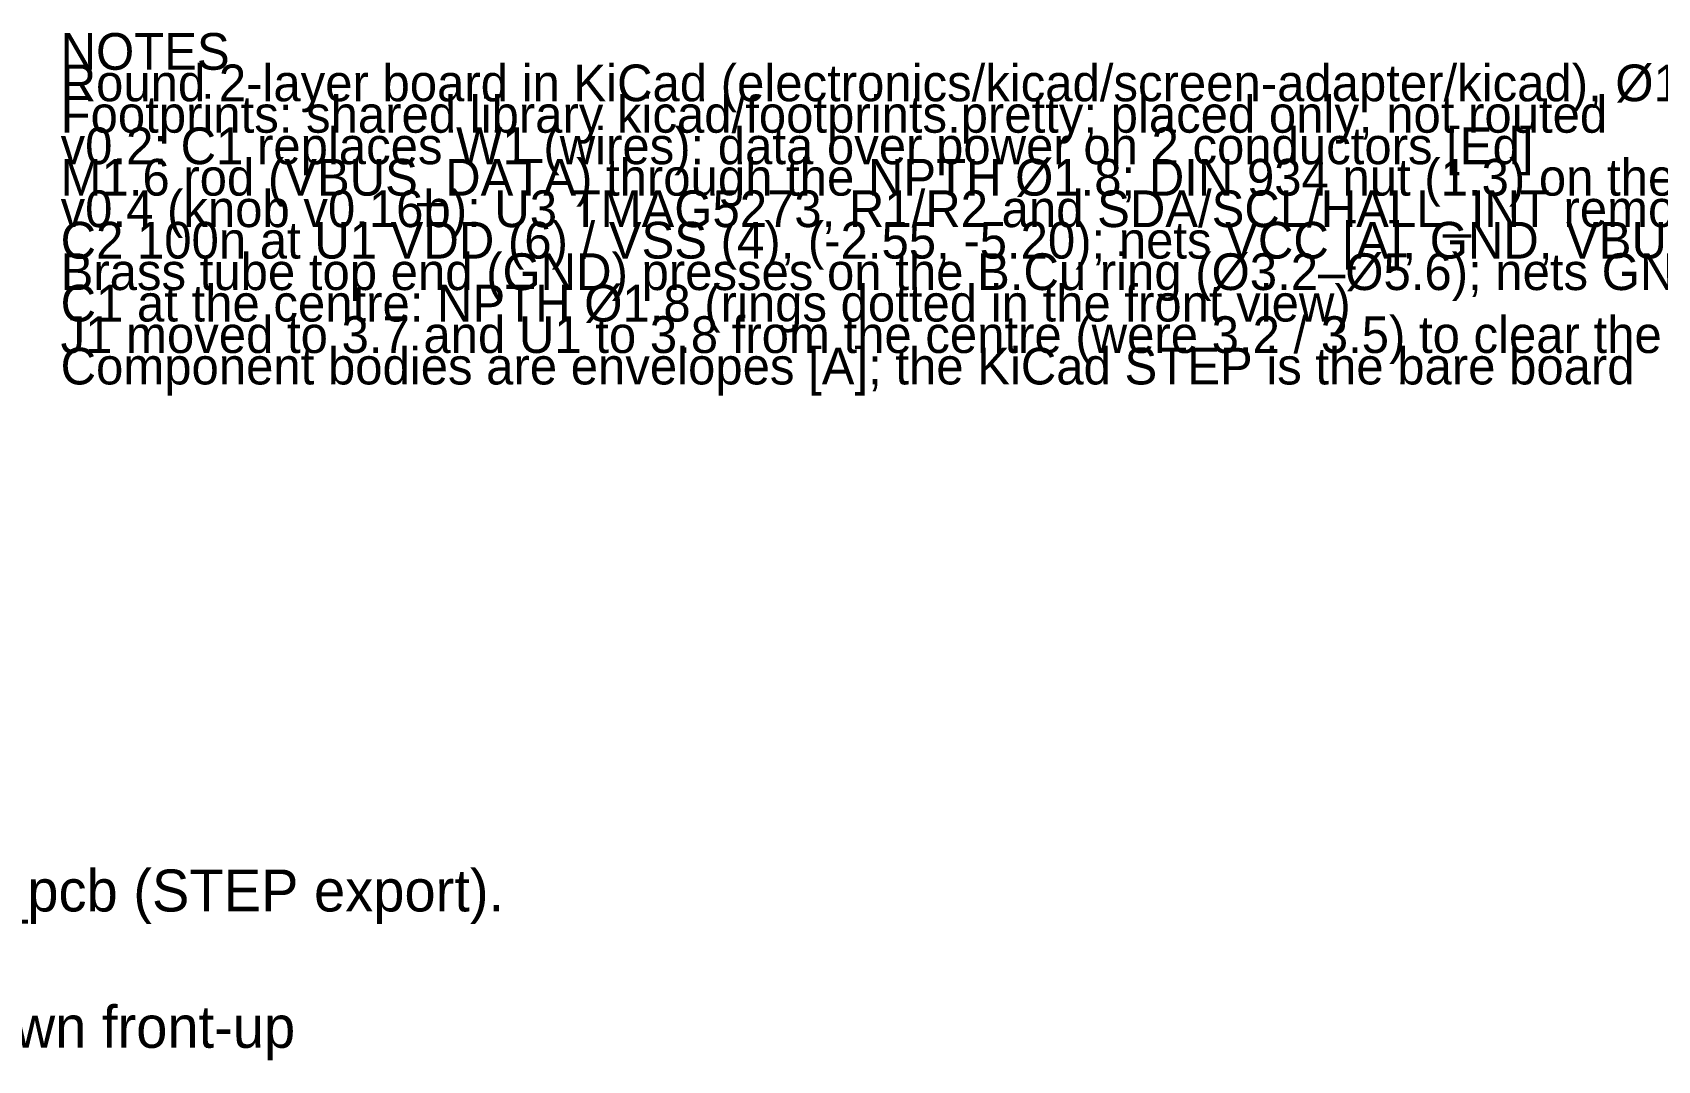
# Model space of a CAD drawing. Header units: millimetres. Extents: x -12 to 151, y -30 to 33.
# Drawn here: x 33.6 to 95.6, y -30 to 9.2 of the extents above; entities that cross this region are included whole.
import ezdxf

# ---------------------------------------------------------------- set-up
doc = ezdxf.new("R2010")
doc.units = ezdxf.units.MM
doc.layers.add('TEXT', color=7, linetype='CONTINUOUS')

msp = doc.modelspace()

# ---------------------------------------------------------------- texts
at = {"layer": 'TEXT'}
for s, height, p in [('NOTES', 1.4, (34.68, 7.75)), ('Round 2-layer board in KiCad (electronics/kicad/screen-adapter/kicad), Ø15.5 [A], 1.0 thick [A]; DRC clean', 1.4, (34.68, 6.55)), ('Footprints: shared library kicad/footprints.pretty; placed only, not routed', 1.4, (34.68, 5.35)), ('v0.2: C1 replaces W1 (wires): data over power on 2 conductors [Ed]', 1.4, (34.68, 4.15)), ('M1.6 rod (VBUS_DATA) through the NPTH Ø1.8; DIN 934 nut (1.3) on the F.Cu ring (Ø2.4–Ø3.6), 3.0 [A] cord room above', 1.4, (34.68, 2.95)), ('v0.4 (knob v0.16b): U3 TMAG5273, R1/R2 and SDA/SCL/HALL_INT removed (dial sensor dropped, rel_sensor=False)', 1.4, (34.68, 1.75)), ('C2 100n at U1 VDD (6) / VSS (4), (-2.55, -5.20); nets VCC [A], GND, VBUS_DATA; schematic + DRC parity, 0 violations (placed, not routed)', 1.4, (34.68, 0.55)), ('Brass tube top end (GND) presses on the B.Cu ring (Ø3.2–Ø5.6); nets GND / VBUS_DATA [A]', 1.4, (34.68, -0.65)), ('C1 at the centre: NPTH Ø1.8 (rings dotted in the front view)', 1.4, (34.68, -1.85)), ('J1 moved to 3.7 and U1 to 3.8 from the centre (were 3.2 / 3.5) to clear the nut', 1.4, (34.68, -3.05)), ('Component bodies are envelopes [A]; the KiCad STEP is the bare board', 1.4, (34.68, -4.25)), ('Source: KiCad kicad/screen-adapter.kicad_pcb (STEP export).', 1.6, (-7.74037, -24.34759)), ('Third-angle projection · mm · plan view drawn front-up', 1.6, (-7.74037, -29.54759))]:
    msp.add_text(s, height=height, dxfattribs=at).set_placement(p)

doc.saveas('drawing.dxf')
